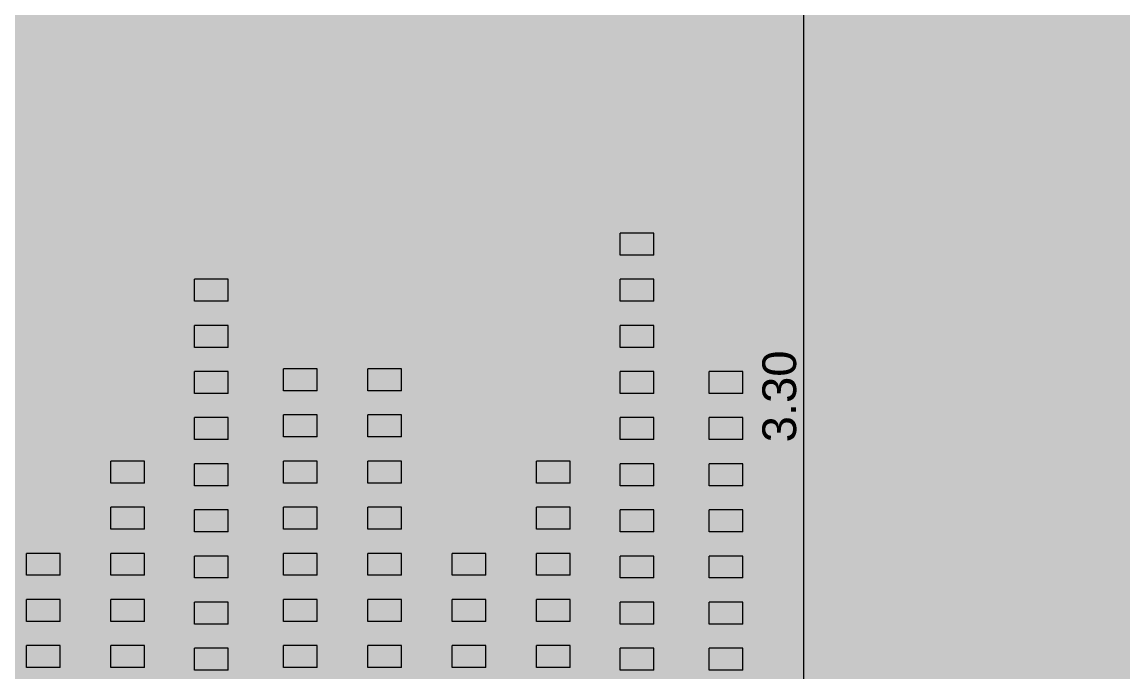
# Model space of a CAD drawing. Header units: millimetres. Extents: x 475616349 to 476941521, y 4620115302 to 4621446928.
# Drawn here: x 476676076 to 476679333, y 4620520358 to 4620522281 of the extents above; entities that cross this region are included whole.
import ezdxf

# ---------------------------------------------------------------- set-up
doc = ezdxf.new("R2010")
doc.units = ezdxf.units.MM
doc.header["$MEASUREMENT"] = 0
for name, color, linetype, lineweight in [('2D Drafting - General_Pen_No__30_Pen_No__9_Pen_No__9_Pen_No__253', 252, 'Continuous', 0), ('New_Structural - Bearing_Pen_No__250', 7, 'Continuous', 0), ('New_zoma_Pen_No__4', 7, 'Continuous', 0), ('New_zoma_Pen_No__7', 7, 'Continuous', 0), ('zoma_Pen_No__142', 142, 'Continuous', 0)]:
    doc.layers.add(name, color=color, linetype=linetype, lineweight=lineweight)
doc.layers.add('New_zoma', color=7, linetype='Continuous')
doc.layers.add('zoma', color=7, linetype='Continuous')
doc.styles.add('GENERATED_STYLE_1', font='arial.ttf')
doc.styles.add('GENERATED_STYLE_2', font='arial.ttf')
doc.dimstyles.new('GENERATED_STYLE__1', dxfattribs={"dimtxt": 200, "dimasz": 64.421331, "dimexe": 0.18, "dimexo": 3, "dimgap": 0.09, "dimtad": 1, "dimtih": 1, "dimtoh": 1, "dimlfac": 0.001, "dimzin": 0, "dimdsep": 46, "dimtxsty": 'GENERATED_STYLE_2', "dimblk": 'ARROWHEAD_2', "dimblk1": 'ARROWHEAD_2', "dimblk2": 'ARROWHEAD_2', "dimcen": 0.09, "dimclrd": 142, "dimclre": 142, "dimclrt": 142, "dimadec": 0, "dimazin": 0, "dimtfac": 1, "dimtdec": 4, "dimtmove": 0, "dimatfit": 3, "dimfxl": 1, "dimtolj": 1, "dimtzin": 0, "dimarcsym": 0})
doc.dimstyles.new('GENERATED_STYLE__19', dxfattribs={"dimtxt": 100, "dimasz": 64.421331, "dimexe": 0.18, "dimexo": 3, "dimgap": 0.09, "dimtad": 1, "dimlfac": 0.001, "dimzin": 0, "dimdsep": 46, "dimtxsty": 'GENERATED_STYLE_1', "dimblk": 'ARROWHEAD_2', "dimblk1": 'ARROWHEAD_2', "dimblk2": 'ARROWHEAD_2', "dimcen": 0.09, "dimclrd": 7, "dimclre": 7, "dimclrt": 7, "dimadec": 0, "dimazin": 0, "dimtfac": 1, "dimtdec": 4, "dimtmove": 0, "dimatfit": 3, "dimfxl": 1, "dimtolj": 1, "dimtzin": 0, "dimarcsym": 0})

# ---------------------------------------------------------------- blocks, each defined once
blk = doc.blocks.new('*D215', base_point=(476577134.1, 4620325125.7))
at = {"layer": 'zoma_Pen_No__142', "color": 142, "linetype": 'Continuous', "lineweight": 0, "transparency": 16777216}
for p, q in [((476647960.3, 4620514642.2), (476647911.3, 4620514557.4)), ((476647935.8, 4620514536.2), (476647935.8, 4620514663.4)), ((476689711.3, 4620514557.4), (476689760.3, 4620514642.2)), ((476689735.8, 4620514536.2), (476689735.8, 4620514663.4)), ((476647894.3, 4620514599.8), (476647935.8, 4620514599.8)), ((476647935.8, 4620514599.8), (476689735.8, 4620514599.8)), ((476689735.8, 4620514599.8), (476689777.2, 4620514599.8))]:
    blk.add_line(p, q, dxfattribs=at)
at = {"layer": 'zoma_Pen_No__142', "color": 142, "lineweight": 0, "transparency": 16777216, "insert": (476668493.8, 4620514639.8), "char_height": 200, "attachment_point": 7, "style": 'GENERATED_STYLE_2'}
blk.add_mtext('\\A1;{\\pql;\\fArial CYR|b0|i0|c204|p34;41.80}', dxfattribs=at)
blk = doc.blocks.new('ARROWHEAD_2')
at = {"color": 0, "linetype": 'Continuous', "lineweight": 0}
for p, q in [((-0.378, -0.655), (0.378, 0.655)), ((0, 0), (-1, 0))]:
    blk.add_line(p, q, dxfattribs=at)
blk = doc.blocks.new('*D661', base_point=(476577134.1, 4620325125.7))
at = {"layer": 'New_zoma_Pen_No__4', "color": 7, "linetype": 'Continuous', "lineweight": 0, "transparency": 16777216}
for p, q in [((476666099.8, 4620520544.8), (476666184.6, 4620520495.9)), ((476666205.7, 4620520520.4), (476666078.6, 4620520520.4)), ((476666142.2, 4620518920.4), (476666142.2, 4620520520.4)), ((476666099.8, 4620518944.8), (476666184.6, 4620518895.9)), ((476666205.7, 4620518920.4), (476666078.6, 4620518920.4))]:
    blk.add_line(p, q, dxfattribs=at)
at = {"layer": 'New_zoma_Pen_No__7', "color": 7, "lineweight": 0, "transparency": 16777216, "insert": (476666122.2, 4620519587.3), "char_height": 100, "attachment_point": 7, "rotation": 90, "style": 'GENERATED_STYLE_1'}
blk.add_mtext('\\A1;{\\pql;\\fArial|b0|i0|c0|p34;1.60}', dxfattribs=at)
blk = doc.blocks.new('*D798', base_point=(476577134.1, 4620325125.7))
at = {"layer": 'New_zoma_Pen_No__4', "color": 7, "linetype": 'Continuous', "lineweight": 0, "transparency": 16777216}
for p, q in [((476678389.7, 4620525320.4), (476678389.7, 4620522820.4)), ((476678432, 4620522795.9), (476678347.3, 4620522844.9)), ((476678326.1, 4620522820.4), (476678453.2, 4620522820.4)), ((476678389.7, 4620522820.4), (476678389.6, 4620519520.4)), ((476678326.1, 4620519520.4), (476678453.2, 4620519520.4)), ((476678432, 4620519495.9), (476678347.3, 4620519544.8))]:
    blk.add_line(p, q, dxfattribs=at)
at = {"layer": 'New_zoma_Pen_No__7', "color": 7, "lineweight": 0, "transparency": 16777216, "insert": (476678369.6, 4620521037.4), "char_height": 100, "attachment_point": 7, "rotation": 89.9998, "style": 'GENERATED_STYLE_1'}
blk.add_mtext('\\A1;{\\pql;\\fArial|b0|i0|c0|p34;3.30}', dxfattribs=at)
blk = doc.blocks.new('*D799', base_point=(476577134.1, 4620325125.7))
at = {"layer": 'New_zoma_Pen_No__4', "color": 7, "linetype": 'Continuous', "lineweight": 0, "transparency": 16777216}
for p, q in [((476678389.7, 4620522820.4), (476678389.6, 4620519520.4)), ((476678326.1, 4620519520.4), (476678453.2, 4620519520.4)), ((476678432, 4620519495.9), (476678347.3, 4620519544.8)), ((476678389.6, 4620519520.4), (476678389.6, 4620517320.4)), ((476678347.3, 4620517344.8), (476678432, 4620517295.9)), ((476678326.1, 4620517320.4), (476678453.2, 4620517320.4)), ((476678389.6, 4620517320.4), (476678389.6, 4620517278.9))]:
    blk.add_line(p, q, dxfattribs=at)
at = {"layer": 'New_zoma_Pen_No__7', "color": 7, "lineweight": 0, "transparency": 16777216, "insert": (476678369.6, 4620518287.3), "char_height": 100, "attachment_point": 7, "rotation": 89.9998, "style": 'GENERATED_STYLE_1'}
blk.add_mtext('\\A1;{\\pql;\\fArial|b0|i0|c0|p34;2.20}', dxfattribs=at)

msp = doc.modelspace()

# ---------------------------------------------------------------- hatches: boundary and pattern name
at = {"layer": '2D Drafting - General_Pen_No__30_Pen_No__9_Pen_No__9_Pen_No__253', "linetype": 'Continuous', "lineweight": 0}
h = msp.add_hatch(dxfattribs=at)
h.set_pattern_fill('BRICK___RUNNING_BOND', color=252, style=0, pattern_type=2)
h.set_pattern_definition([(0, (476692910.175, 4620522353.93), (0, 66.64), []), (90, (476692910.17, 4620522353.93), (-244.8, 0), [66.64, -66.64]), (90, (476693032.57, 4620522420.57), (-244.8, 0), [66.64, -66.64])])
h.paths.add_polyline_path([(476668932.159, 4620517320.329), (476672162.12, 4620517320.329), (476672162.12, 4620522126.83), (476671562.315, 4620522126.83), (476671562.315, 4620532420.374), (476675362.171, 4620532420.374), (476675362.171, 4620519520.275), (476678173.798, 4620519520.275), (476678173.798, 4620519520.362), (476679062.487, 4620519520.362), (476680662.487, 4620519520.362), (476682662.007, 4620519520.362), (476682662.007, 4620532420.362), (476688462.006, 4620532420.362), (476688462.006, 4620519520.362), (476689632.042, 4620519520.362), (476689632.042, 4620532819.955), (476688550.503, 4620532819.955), (476682661.97, 4620532819.955), (476668932.159, 4620532819.955)])
h.paths.add_polyline_path([(476669461.785, 4620525320.362), (476669461.785, 4620523720.362), (476671061.785, 4620523720.362), (476671061.785, 4620525320.362)], flags=0)
h.paths.add_polyline_path([(476669461.785, 4620526920.362), (476671061.785, 4620526920.362), (476671061.785, 4620528520.362), (476669461.785, 4620528520.362)], flags=0)
h.paths.add_polyline_path([(476669461.789, 4620531720.362), (476669461.789, 4620530120.362), (476671061.789, 4620530120.362), (476671061.789, 4620531720.362)], flags=0)
h.paths.add_polyline_path([(476671061.361, 4620518320.362), (476671061.361, 4620518920.362), (476669461.789, 4620518920.362), (476669461.789, 4620518320.362)], flags=0)
h.paths.add_polyline_path([(476669461.789, 4620520520.362), (476671061.789, 4620520520.362), (476671061.789, 4620522120.362), (476669461.789, 4620522120.362)], flags=0)
h.paths.add_polyline_path([(476676411.99, 4620528520.412), (476676411.99, 4620526020.412), (476678011.99, 4620526020.412), (476678011.99, 4620528520.412)], flags=0)
h.paths.add_polyline_path([(476678011.99, 4620522820.412), (476678011.99, 4620525320.412), (476676411.99, 4620525320.412), (476676411.99, 4620522820.412)], flags=0)
h.paths.add_polyline_path([(476676411.99, 4620529220.412), (476678011.99, 4620529220.412), (476678011.99, 4620531720.412), (476676411.99, 4620531720.412)], flags=0)
h.paths.add_polyline_path([(476680012.004, 4620531720.412), (476680012.004, 4620529220.412), (476681612.004, 4620529220.412), (476681612.004, 4620531720.412)], flags=0)
h.paths.add_polyline_path([(476680012.004, 4620528520.412), (476680012.004, 4620526020.412), (476681612.004, 4620526020.412), (476681612.004, 4620528520.412)], flags=0)
h.paths.add_polyline_path([(476680012.004, 4620522120.412), (476680012.004, 4620519620.412), (476680016.12, 4620519620.412), (476681612.004, 4620519620.412), (476681612.004, 4620522120.412)], flags=0)
h.paths.add_polyline_path([(476680012.004, 4620522820.412), (476681612.004, 4620522820.412), (476681612.004, 4620525320.412), (476680012.004, 4620525320.412)], flags=0)

# ---------------------------------------------------------------- linework, layer by layer
at = {"layer": 'New_Structural - Bearing_Pen_No__250', "color": 7, "linetype": 'Continuous', "lineweight": 0}
for p, q in [((476677846.826, 4620521591.496), (476677846.826, 4620521656.496)), ((476677946.498, 4620521656.496), (476677846.826, 4620521656.496)), ((476677946.498, 4620521591.496), (476677946.498, 4620521656.496)), ((476677946.498, 4620521591.496), (476677846.826, 4620521591.496)), ((476676586.86, 4620521454.978), (476676586.86, 4620521519.978)), ((476676686.532, 4620521519.978), (476676586.86, 4620521519.978)), ((476676686.532, 4620521454.978), (476676686.532, 4620521519.978)), ((476677846.826, 4620521454.978), (476677846.826, 4620521519.978)), ((476677946.498, 4620521519.978), (476677846.826, 4620521519.978)), ((476677946.498, 4620521454.978), (476677946.498, 4620521519.978)), ((476676686.532, 4620521454.978), (476676586.86, 4620521454.978)), ((476677946.498, 4620521454.978), (476677846.826, 4620521454.978)), ((476676586.86, 4620521318.461), (476676586.86, 4620521383.461)), ((476676686.532, 4620521383.461), (476676586.86, 4620521383.461)), ((476676686.532, 4620521318.461), (476676686.532, 4620521383.461)), ((476677846.826, 4620521318.461), (476677846.826, 4620521383.461)), ((476677946.498, 4620521383.461), (476677846.826, 4620521383.461)), ((476677946.498, 4620521318.461), (476677946.498, 4620521383.461)), ((476676686.532, 4620521318.461), (476676586.86, 4620521318.461)), ((476677946.498, 4620521318.461), (476677846.826, 4620521318.461)), ((476676586.86, 4620521181.944), (476676586.86, 4620521246.944)), ((476676686.532, 4620521246.944), (476676586.86, 4620521246.944)), ((476676686.532, 4620521181.944), (476676686.532, 4620521246.944)), ((476676850.494, 4620521189.911), (476676850.494, 4620521254.911)), ((476676950.167, 4620521254.911), (476676850.494, 4620521254.911)), ((476676950.167, 4620521189.911), (476676950.167, 4620521254.911)), ((476677100.167, 4620521189.911), (476677100.167, 4620521254.911)), ((476677199.839, 4620521254.911), (476677100.167, 4620521254.911)), ((476677199.839, 4620521189.911), (476677199.839, 4620521254.911)), ((476677846.826, 4620521181.944), (476677846.826, 4620521246.944)), ((476677946.498, 4620521246.944), (476677846.826, 4620521246.944)), ((476677946.498, 4620521181.944), (476677946.498, 4620521246.944)), ((476678110.46, 4620521181.944), (476678110.46, 4620521246.944)), ((476678210.132, 4620521246.944), (476678110.46, 4620521246.944)), ((476678210.132, 4620521181.944), (476678210.132, 4620521246.944)), ((476676686.532, 4620521181.944), (476676586.86, 4620521181.944)), ((476676950.167, 4620521189.911), (476676850.494, 4620521189.911)), ((476677199.839, 4620521189.911), (476677100.167, 4620521189.911)), ((476677946.498, 4620521181.944), (476677846.826, 4620521181.944)), ((476678210.132, 4620521181.944), (476678110.46, 4620521181.944)), ((476676850.494, 4620521053.394), (476676850.494, 4620521118.394)), ((476676950.167, 4620521118.394), (476676850.494, 4620521118.394)), ((476676950.167, 4620521053.394), (476676950.167, 4620521118.394)), ((476677100.167, 4620521053.394), (476677100.167, 4620521118.394)), ((476677199.839, 4620521118.394), (476677100.167, 4620521118.394)), ((476677199.839, 4620521053.394), (476677199.839, 4620521118.394)), ((476676586.816, 4620521045.426), (476676586.816, 4620521110.426)), ((476676686.489, 4620521110.426), (476676586.816, 4620521110.426)), ((476676686.489, 4620521045.426), (476676686.489, 4620521110.426)), ((476677846.782, 4620521045.426), (476677846.782, 4620521110.426)), ((476677946.454, 4620521110.426), (476677846.782, 4620521110.426)), ((476677946.454, 4620521045.426), (476677946.454, 4620521110.426)), ((476678110.46, 4620521045.426), (476678110.46, 4620521110.426)), ((476678210.132, 4620521110.426), (476678110.46, 4620521110.426)), ((476678210.132, 4620521045.426), (476678210.132, 4620521110.426)), ((476676950.167, 4620521053.394), (476676850.494, 4620521053.394)), ((476677199.839, 4620521053.394), (476677100.167, 4620521053.394)), ((476676686.489, 4620521045.426), (476676586.816, 4620521045.426)), ((476677946.454, 4620521045.426), (476677846.782, 4620521045.426)), ((476678210.132, 4620521045.426), (476678110.46, 4620521045.426)), ((476676339.546, 4620520916.877), (476676339.546, 4620520981.877)), ((476676439.218, 4620520981.877), (476676339.546, 4620520981.877)), ((476676439.218, 4620520916.877), (476676439.218, 4620520981.877)), ((476676850.494, 4620520916.877), (476676850.494, 4620520981.877)), ((476676950.167, 4620520981.877), (476676850.494, 4620520981.877)), ((476676950.167, 4620520916.877), (476676950.167, 4620520981.877)), ((476677100.167, 4620520916.877), (476677100.167, 4620520981.877)), ((476677199.839, 4620520981.877), (476677100.167, 4620520981.877)), ((476677199.839, 4620520916.877), (476677199.839, 4620520981.877)), ((476677599.511, 4620520916.877), (476677599.511, 4620520981.877)), ((476677699.184, 4620520981.877), (476677599.511, 4620520981.877)), ((476677699.184, 4620520916.877), (476677699.184, 4620520981.877)), ((476676586.816, 4620520908.909), (476676586.816, 4620520973.909)), ((476676686.489, 4620520973.909), (476676586.816, 4620520973.909)), ((476676686.489, 4620520908.909), (476676686.489, 4620520973.909)), ((476677846.782, 4620520908.909), (476677846.782, 4620520973.909)), ((476677946.454, 4620520973.909), (476677846.782, 4620520973.909)), ((476677946.454, 4620520908.909), (476677946.454, 4620520973.909)), ((476678110.46, 4620520908.909), (476678110.46, 4620520973.909)), ((476678210.132, 4620520973.909), (476678110.46, 4620520973.909)), ((476678210.132, 4620520908.909), (476678210.132, 4620520973.909)), ((476676439.218, 4620520916.877), (476676339.546, 4620520916.877)), ((476676950.167, 4620520916.877), (476676850.494, 4620520916.877)), ((476677199.839, 4620520916.877), (476677100.167, 4620520916.877)), ((476677699.184, 4620520916.877), (476677599.511, 4620520916.877)), ((476676686.489, 4620520908.909), (476676586.816, 4620520908.909)), ((476677946.454, 4620520908.909), (476677846.782, 4620520908.909)), ((476678210.132, 4620520908.909), (476678110.46, 4620520908.909)), ((476676339.546, 4620520780.359), (476676339.546, 4620520845.359)), ((476676439.218, 4620520845.359), (476676339.546, 4620520845.359)), ((476676439.218, 4620520780.359), (476676439.218, 4620520845.359)), ((476676586.816, 4620520772.392), (476676586.816, 4620520837.392)), ((476676686.489, 4620520837.392), (476676586.816, 4620520837.392)), ((476676686.489, 4620520772.392), (476676686.489, 4620520837.392)), ((476676850.494, 4620520780.359), (476676850.494, 4620520845.359)), ((476676950.167, 4620520845.359), (476676850.494, 4620520845.359)), ((476676950.167, 4620520780.359), (476676950.167, 4620520845.359)), ((476677100.167, 4620520780.359), (476677100.167, 4620520845.359)), ((476677199.839, 4620520845.359), (476677100.167, 4620520845.359)), ((476677199.839, 4620520780.359), (476677199.839, 4620520845.359)), ((476677599.511, 4620520780.359), (476677599.511, 4620520845.359)), ((476677699.184, 4620520845.359), (476677599.511, 4620520845.359)), ((476677699.184, 4620520780.359), (476677699.184, 4620520845.359)), ((476677846.782, 4620520772.392), (476677846.782, 4620520837.392)), ((476677946.454, 4620520837.392), (476677846.782, 4620520837.392)), ((476677946.454, 4620520772.392), (476677946.454, 4620520837.392)), ((476678110.46, 4620520772.392), (476678110.46, 4620520837.392)), ((476678210.132, 4620520837.392), (476678110.46, 4620520837.392)), ((476678210.132, 4620520772.392), (476678210.132, 4620520837.392)), ((476676439.218, 4620520780.359), (476676339.546, 4620520780.359)), ((476676686.489, 4620520772.392), (476676586.816, 4620520772.392)), ((476676950.167, 4620520780.359), (476676850.494, 4620520780.359)), ((476677199.839, 4620520780.359), (476677100.167, 4620520780.359)), ((476677699.184, 4620520780.359), (476677599.511, 4620520780.359)), ((476677946.454, 4620520772.392), (476677846.782, 4620520772.392)), ((476678210.132, 4620520772.392), (476678110.46, 4620520772.392)), ((476676089.873, 4620520643.842), (476676089.873, 4620520708.842)), ((476676189.546, 4620520708.842), (476676089.873, 4620520708.842)), ((476676189.546, 4620520643.842), (476676189.546, 4620520708.842)), ((476676339.546, 4620520643.842), (476676339.546, 4620520708.842)), ((476676439.218, 4620520708.842), (476676339.546, 4620520708.842)), ((476676439.218, 4620520643.842), (476676439.218, 4620520708.842)), ((476676586.816, 4620520635.875), (476676586.816, 4620520700.875)), ((476676686.489, 4620520700.875), (476676586.816, 4620520700.875)), ((476676686.489, 4620520635.875), (476676686.489, 4620520700.875)), ((476676850.494, 4620520643.842), (476676850.494, 4620520708.842)), ((476676950.167, 4620520708.842), (476676850.494, 4620520708.842)), ((476676950.167, 4620520643.842), (476676950.167, 4620520708.842)), ((476677100.167, 4620520643.842), (476677100.167, 4620520708.842)), ((476677199.839, 4620520708.842), (476677100.167, 4620520708.842)), ((476677199.839, 4620520643.842), (476677199.839, 4620520708.842)), ((476677349.839, 4620520643.842), (476677349.839, 4620520708.842)), ((476677449.511, 4620520708.842), (476677349.839, 4620520708.842)), ((476677449.511, 4620520643.842), (476677449.511, 4620520708.842)), ((476677599.511, 4620520643.842), (476677599.511, 4620520708.842)), ((476677699.184, 4620520708.842), (476677599.511, 4620520708.842)), ((476677699.184, 4620520643.842), (476677699.184, 4620520708.842)), ((476677846.782, 4620520635.875), (476677846.782, 4620520700.875)), ((476677946.454, 4620520700.875), (476677846.782, 4620520700.875)), ((476677946.454, 4620520635.875), (476677946.454, 4620520700.875)), ((476678110.46, 4620520635.875), (476678110.46, 4620520700.875)), ((476678210.132, 4620520700.875), (476678110.46, 4620520700.875)), ((476678210.132, 4620520635.875), (476678210.132, 4620520700.875)), ((476676189.546, 4620520643.842), (476676089.873, 4620520643.842)), ((476676439.218, 4620520643.842), (476676339.546, 4620520643.842)), ((476676686.489, 4620520635.875), (476676586.816, 4620520635.875)), ((476676950.167, 4620520643.842), (476676850.494, 4620520643.842)), ((476677199.839, 4620520643.842), (476677100.167, 4620520643.842)), ((476677449.511, 4620520643.842), (476677349.839, 4620520643.842)), ((476677699.184, 4620520643.842), (476677599.511, 4620520643.842)), ((476677946.454, 4620520635.875), (476677846.782, 4620520635.875)), ((476678210.132, 4620520635.875), (476678110.46, 4620520635.875)), ((476676089.873, 4620520507.325), (476676089.873, 4620520572.325)), ((476676189.546, 4620520572.325), (476676089.873, 4620520572.325)), ((476676189.546, 4620520507.325), (476676189.546, 4620520572.325)), ((476676339.546, 4620520507.325), (476676339.546, 4620520572.325)), ((476676439.218, 4620520572.325), (476676339.546, 4620520572.325)), ((476676439.218, 4620520507.325), (476676439.218, 4620520572.325)), ((476676586.816, 4620520499.357), (476676586.816, 4620520564.357)), ((476676686.489, 4620520564.357), (476676586.816, 4620520564.357)), ((476676686.489, 4620520499.357), (476676686.489, 4620520564.357)), ((476676850.494, 4620520507.325), (476676850.494, 4620520572.325)), ((476676950.167, 4620520572.325), (476676850.494, 4620520572.325)), ((476676950.167, 4620520507.325), (476676950.167, 4620520572.325)), ((476677100.167, 4620520507.325), (476677100.167, 4620520572.325)), ((476677199.839, 4620520572.325), (476677100.167, 4620520572.325)), ((476677199.839, 4620520507.325), (476677199.839, 4620520572.325)), ((476677349.839, 4620520507.325), (476677349.839, 4620520572.325)), ((476677449.511, 4620520572.325), (476677349.839, 4620520572.325)), ((476677449.511, 4620520507.325), (476677449.511, 4620520572.325)), ((476677599.511, 4620520507.325), (476677599.511, 4620520572.325)), ((476677699.184, 4620520572.325), (476677599.511, 4620520572.325)), ((476677699.184, 4620520507.325), (476677699.184, 4620520572.325)), ((476677846.782, 4620520499.357), (476677846.782, 4620520564.357)), ((476677946.454, 4620520564.357), (476677846.782, 4620520564.357)), ((476677946.454, 4620520499.357), (476677946.454, 4620520564.357)), ((476678110.46, 4620520499.357), (476678110.46, 4620520564.357)), ((476678210.132, 4620520564.357), (476678110.46, 4620520564.357)), ((476678210.132, 4620520499.357), (476678210.132, 4620520564.357)), ((476676189.546, 4620520507.325), (476676089.873, 4620520507.325)), ((476676439.218, 4620520507.325), (476676339.546, 4620520507.325)), ((476676686.489, 4620520499.357), (476676586.816, 4620520499.357)), ((476676950.167, 4620520507.325), (476676850.494, 4620520507.325)), ((476677199.839, 4620520507.325), (476677100.167, 4620520507.325)), ((476677449.511, 4620520507.325), (476677349.839, 4620520507.325)), ((476677699.184, 4620520507.325), (476677599.511, 4620520507.325)), ((476677946.454, 4620520499.357), (476677846.782, 4620520499.357)), ((476678210.132, 4620520499.357), (476678110.46, 4620520499.357)), ((476676089.873, 4620520370.808), (476676089.873, 4620520435.808)), ((476676189.546, 4620520435.808), (476676089.873, 4620520435.808)), ((476676189.546, 4620520370.808), (476676189.546, 4620520435.808)), ((476676339.546, 4620520370.808), (476676339.546, 4620520435.808)), ((476676439.218, 4620520435.808), (476676339.546, 4620520435.808)), ((476676439.218, 4620520370.808), (476676439.218, 4620520435.808)), ((476676850.494, 4620520370.808), (476676850.494, 4620520435.808)), ((476676950.167, 4620520435.808), (476676850.494, 4620520435.808)), ((476676950.167, 4620520370.808), (476676950.167, 4620520435.808)), ((476677100.167, 4620520370.808), (476677100.167, 4620520435.808)), ((476677199.839, 4620520435.808), (476677100.167, 4620520435.808)), ((476677199.839, 4620520370.808), (476677199.839, 4620520435.808)), ((476677349.839, 4620520370.808), (476677349.839, 4620520435.808)), ((476677449.511, 4620520435.808), (476677349.839, 4620520435.808)), ((476677449.511, 4620520370.808), (476677449.511, 4620520435.808)), ((476677599.511, 4620520370.808), (476677599.511, 4620520435.808)), ((476677699.184, 4620520435.808), (476677599.511, 4620520435.808)), ((476677699.184, 4620520370.808), (476677699.184, 4620520435.808)), ((476676586.816, 4620520362.84), (476676586.816, 4620520427.84)), ((476676686.489, 4620520427.84), (476676586.816, 4620520427.84)), ((476676686.489, 4620520362.84), (476676686.489, 4620520427.84)), ((476677846.782, 4620520362.84), (476677846.782, 4620520427.84)), ((476677946.454, 4620520427.84), (476677846.782, 4620520427.84)), ((476677946.454, 4620520362.84), (476677946.454, 4620520427.84)), ((476678110.46, 4620520362.84), (476678110.46, 4620520427.84)), ((476678210.132, 4620520427.84), (476678110.46, 4620520427.84)), ((476678210.132, 4620520362.84), (476678210.132, 4620520427.84)), ((476676189.546, 4620520370.808), (476676089.873, 4620520370.808)), ((476676439.218, 4620520370.808), (476676339.546, 4620520370.808)), ((476676686.489, 4620520362.84), (476676586.816, 4620520362.84)), ((476676950.167, 4620520370.808), (476676850.494, 4620520370.808)), ((476677199.839, 4620520370.808), (476677100.167, 4620520370.808)), ((476677449.511, 4620520370.808), (476677349.839, 4620520370.808)), ((476677699.184, 4620520370.808), (476677599.511, 4620520370.808)), ((476677946.454, 4620520362.84), (476677846.782, 4620520362.84)), ((476678210.132, 4620520362.84), (476678110.46, 4620520362.84))]:
    msp.add_line(p, q, dxfattribs=at)

# ---------------------------------------------------------------- dimensions: what is measured, and where the dimension line sits
at = {"layer": 'New_zoma', "color": 7, "linetype": 'Continuous', "lineweight": 0}
for base, p1, p2, angle, picture, middle, turn in [((476678389.645, 4620519520.361), (476678012.205, 4620522820.412), (476678262.006, 4620519520.362), 269.999803, '*D798', (476678319.65, 4620521167.24), 89.999803), ((476678389.637, 4620517320.356), (476678262.006, 4620519520.362), (476678262.006, 4620517320.356), 269.999803, '*D799', (476678319.641, 4620518417.212), 89.999803), ((476666142.169, 4620520520.362), (476686362.583, 4620518920.362), (476666262.223, 4620520520.362), 90, '*D661', (476666072.169, 4620519717.215), 90)]:
    dim = msp.add_linear_dim(base=base, p1=p1, p2=p2, angle=angle, dimstyle='GENERATED_STYLE__19', dxfattribs=at)
    dim.commit()
    dim.dimension.update_dxf_attribs({"geometry": picture, "text_midpoint": middle, "dimtype": 160, "text_rotation": turn})
at = {"layer": 'zoma', "color": 142, "linetype": 'Continuous', "lineweight": 0}
dim = msp.add_linear_dim(base=(476689735.789, 4620514599.79), p1=(476647935.789, 4620523200.337), p2=(476689735.789, 4620525162.276), dimstyle='GENERATED_STYLE__1', dxfattribs=at)
dim.commit()
dim.dimension.update_dxf_attribs({"geometry": '*D215', "text_midpoint": (476668829.847, 4620514739.79), "dimtype": 160})

doc.saveas('drawing.dxf')
